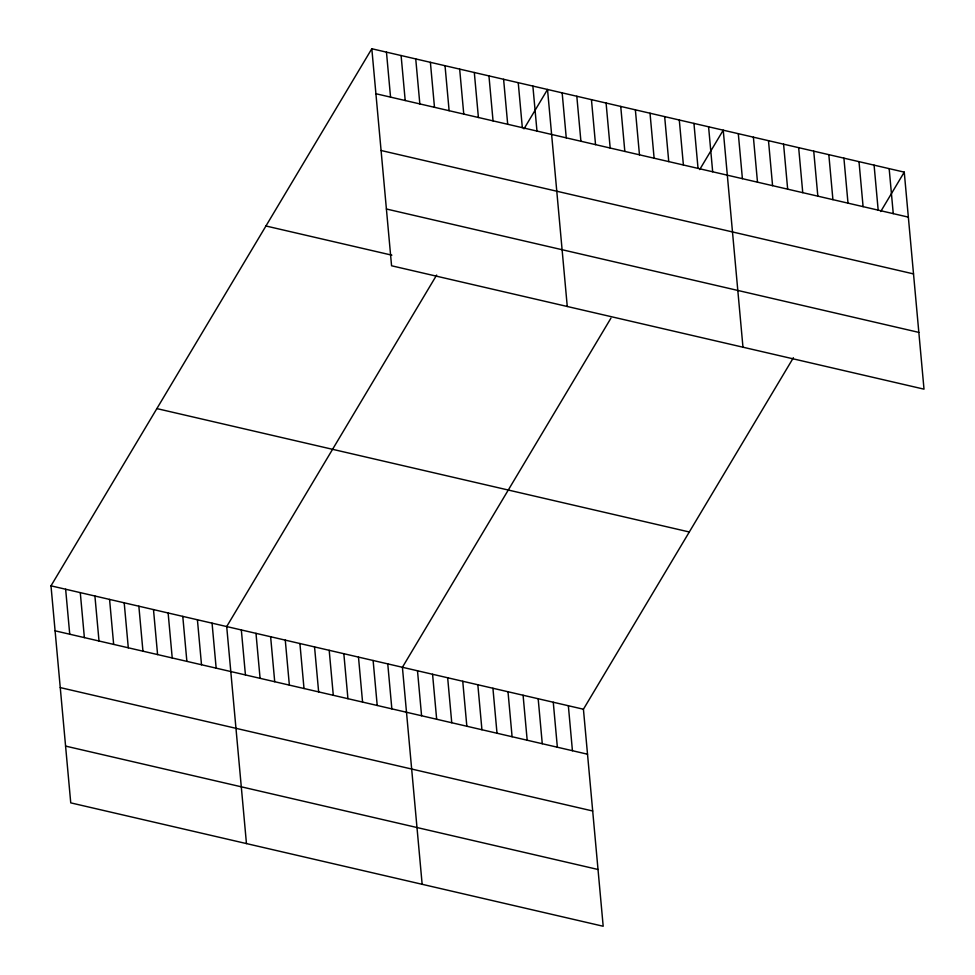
<?xml version="1.0" encoding="UTF-8"?>
<svg xmlns="http://www.w3.org/2000/svg" width="975" height="975" viewBox="0 0 975 975"><rect width="100%" height="100%" fill="white"/><g stroke="black" fill="none" stroke-linecap="round" stroke-linejoin="round"><path stroke-width="1.46" d="M793.394 357.727L583.428 709.227L603.184 926.25L70.748 802.864L50.993 585.841L371.816 48.75L904.252 172.136L924.007 389.159L391.572 265.773L371.816 48.75M436.654 275.06L226.7 626.559L246.456 843.582M523.989 128.858L547.523 89.468L567.267 306.491M610.935 318.167L402.407 667.278L422.151 884.301M699.697 169.577L723.231 130.187L742.974 347.21M880.73 211.526L904.252 172.136M375.911 93.734L908.347 217.132M381.079 150.503L913.514 273.902M386.405 209.003L918.84 332.39M265.943 225.993L391.865 255.17M156.865 408.598L689.301 531.984M50.993 585.841L583.428 709.227M55.088 630.825L587.523 754.211M60.255 687.594L592.69 810.993M65.581 746.094L598.016 869.481M889.163 168.638L893.258 213.635M874.088 165.153L878.182 210.137M858.999 161.655L863.094 206.639M843.911 158.157L848.006 203.141M828.823 154.659L832.918 199.643M813.735 151.162L817.83 196.146M798.659 147.664L802.754 192.66M783.571 144.166L787.666 189.162M768.483 140.68L772.578 185.664M753.395 137.183L757.49 182.167M738.307 133.685L742.402 178.669M708.581 126.799L712.676 171.783M693.944 123.398L698.039 168.395M679.295 120.01L683.39 164.994M664.658 116.61L668.753 161.606M650.02 113.222L654.115 158.206M635.371 109.834L639.466 154.818M620.734 106.433L624.829 151.417M606.084 103.045L610.179 148.029M591.447 99.645L595.542 144.641M576.81 96.257L580.905 141.241M562.161 92.857L566.256 137.853M532.874 86.08L536.969 131.064M518.237 82.68L522.332 127.676M568.352 705.729L572.435 750.726M503.6 79.292L507.695 124.276M553.264 702.232L557.359 747.228M488.95 75.892L493.045 120.888M538.176 698.734L542.271 743.73M474.313 72.503L478.408 117.488M523.087 695.248L527.183 740.232M459.664 69.115L463.759 114.099M507.999 691.75L512.094 736.734M445.027 65.715L449.122 110.699M492.923 688.253L497.006 733.237M430.389 62.327L434.484 107.311M477.835 684.755L481.93 729.739M415.74 58.927L419.835 103.923M462.747 681.257L466.842 726.253M401.103 55.538L405.198 100.523M447.659 677.759L451.754 722.755M386.466 52.138L390.548 97.134M432.571 674.273L436.666 719.257M417.495 670.776L421.578 715.76M387.758 663.878L391.852 708.874M373.12 660.489L377.215 705.473M358.483 657.101L362.566 702.085M343.834 653.701L347.929 698.685M329.197 650.313L333.292 695.297M314.547 646.912L318.642 691.909M299.91 643.524L304.005 688.508M285.273 640.124L289.356 685.12M270.623 636.736L274.718 681.72M255.986 633.348L260.081 678.332M241.337 629.947L245.432 674.944M212.062 623.159L216.158 668.155M197.413 619.771L201.508 664.755M182.776 616.383L186.871 661.367M168.127 612.982L172.222 657.967M153.489 609.594L157.584 654.578M138.852 606.194L142.947 651.19M124.203 602.806L128.298 647.79M109.566 599.406L113.661 644.402M94.916 596.018L99.011 641.002M80.279 592.629L84.374 637.613M65.642 589.229L69.737 634.225"/></g></svg>
